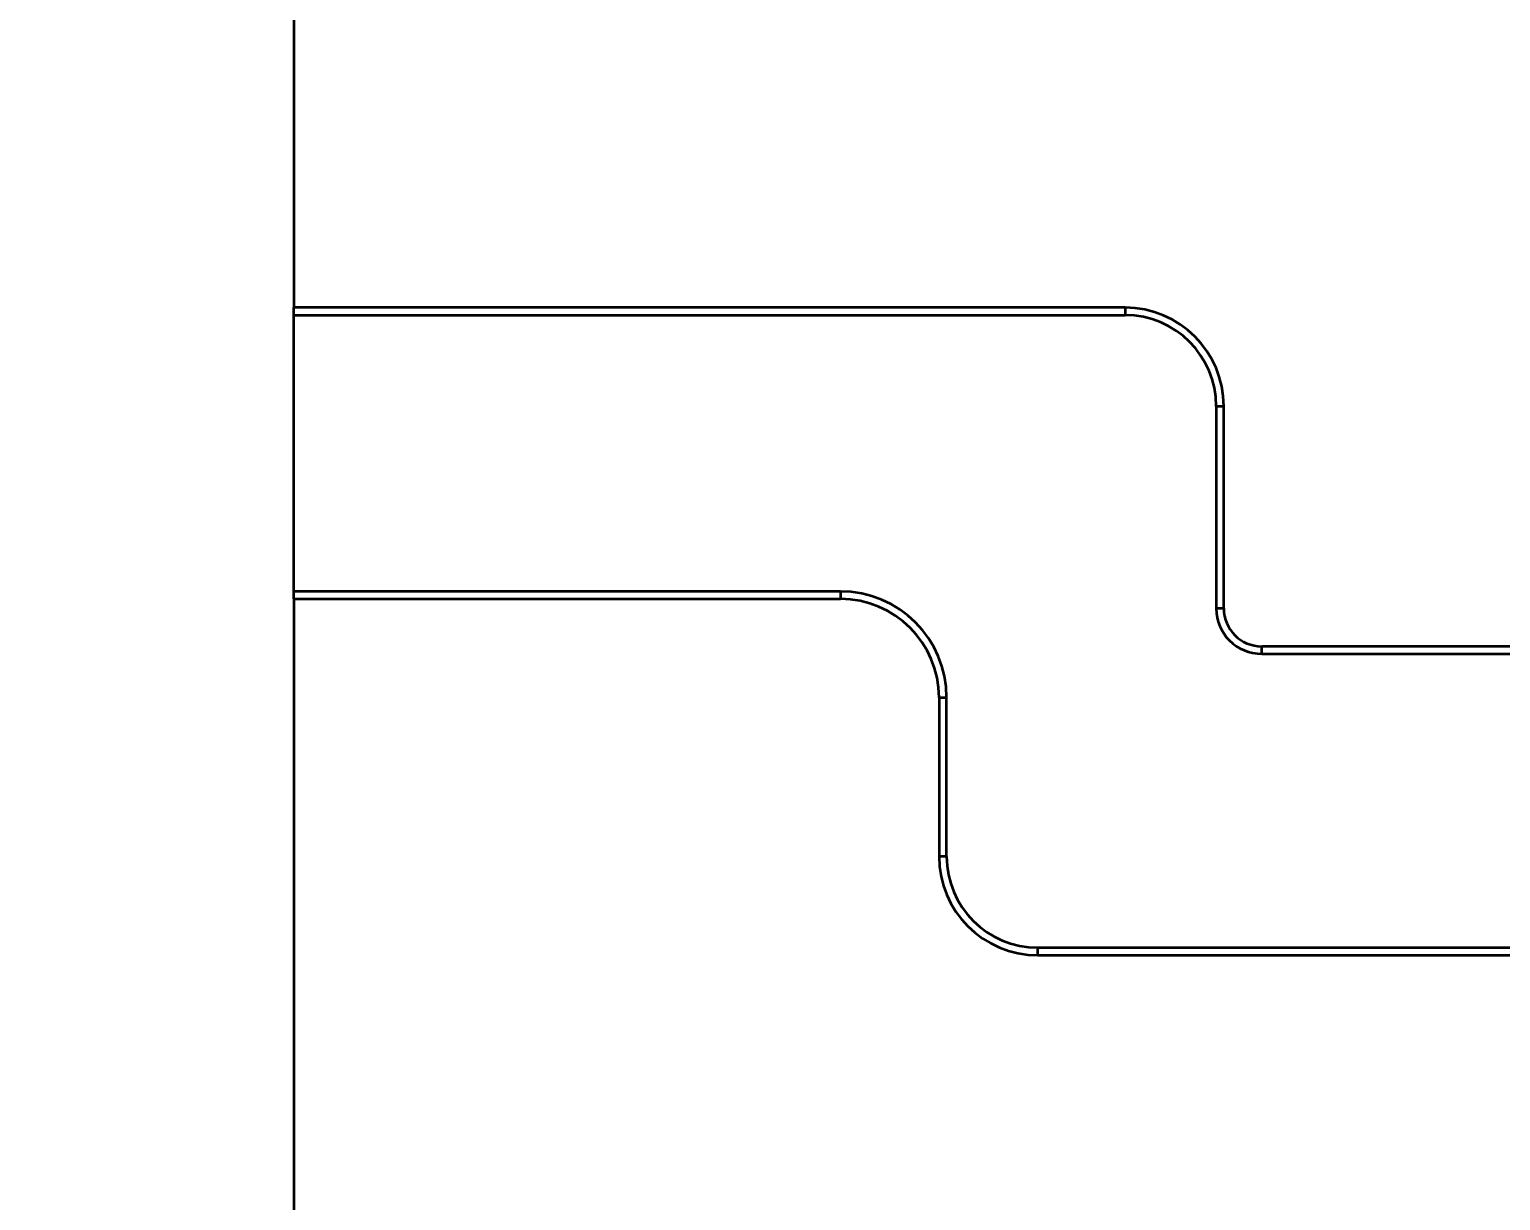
# Model space of a CAD drawing. Header units: millimetres. Extents: x -742 to 742, y -525 to 525.
# Drawn here: x -488.8 to -411.3, y 10.8 to 72.6 of the extents above; entities that cross this region are included whole.
import ezdxf

# ---------------------------------------------------------------- set-up
doc = ezdxf.new("R2010")
doc.units = ezdxf.units.MM
doc.layers.get('0').update_dxf_attribs({"lineweight": 18})
doc.layers.add('尺寸线层', color=3, linetype='Continuous', lineweight=18)
doc.layers.add('粗实线层', color=7, linetype='Continuous', lineweight=35)
doc.styles.add('标准', font='', dxfattribs={"width": 0.667})
doc.styles.get('标准').set_extended_font_data('宋体')
doc.dimstyles.new('标准', dxfattribs={"dimscale": 3, "dimtxt": 3.5, "dimasz": 4, "dimexe": 2, "dimexo": 0, "dimtad": 1, "dimdsep": 46, "dimtxsty": '标准', "dimblk": '_CAXARROW', "dimcen": 0, "dimdle": 6, "dimazin": 2, "dimtfac": 0.707107, "dimtdec": 3, "dimtmove": 2, "dimatfit": 3, "dimfxl": 1, "dimfrac": 2, "dimtolj": 1, "dimarcsym": 1})

# ---------------------------------------------------------------- blocks, each defined once
blk = doc.blocks.new('*X10')
at = {"layer": '尺寸线层', "color": 0, "lineweight": 18}
blk.add_line((-474.916, -11.807), (-474.916, -103.314), dxfattribs=at)
at = {"layer": '尺寸线层', "color": 0, "lineweight": 18, "insert": (-481.954, -93.015), "char_height": 10.5, "width": 41.19614, "attachment_point": 5, "rotation": 90, "line_spacing_factor": 1.15057, "style": '标准'}
blk.add_mtext('\\T1.1;-200', dxfattribs=at)
blk = doc.blocks.new('_CAXARROW')
blk.add_hatch(color=0).paths.add_polyline_path([(0, 0), (-1, 0.125), (-1, -0.125)], flags=0)

msp = doc.modelspace()

# ---------------------------------------------------------------- linework, layer by layer
at = {"layer": '粗实线层'}
for p, q in [((-474.916, 102.987), (-474.916, 57.897)), ((-474.916, 57.5), (-474.916, 57.897)), ((-431.116, 57.897), (-474.916, 57.897)), ((-474.916, 42.944), (-474.916, 57.5)), ((-474.916, 57.5), (-431.116, 57.5)), ((-431.116, 57.897), (-431.116, 57.5)), ((-426.313, 52.697), (-426.313, 42.047)), ((-426.313, 52.697), (-425.916, 52.697)), ((-425.916, 42.047), (-425.916, 52.697)), ((-474.916, 42.547), (-474.916, 42.944)), ((-446.116, 42.944), (-474.916, 42.944)), ((-446.116, 42.944), (-446.116, 42.547)), ((-474.916, 42.547), (-446.116, 42.547)), ((-474.916, 42.547), (-474.916, 5.641)), ((-425.916, 42.047), (-426.313, 42.047)), ((-423.916, 39.65), (-423.916, 40.047)), ((-406.19, 40.047), (-423.916, 40.047)), ((-423.916, 39.65), (-406.19, 39.65)), ((-440.916, 37.347), (-440.916, 28.974)), ((-440.916, 37.347), (-440.519, 37.347)), ((-440.519, 28.974), (-440.519, 37.347)), ((-440.519, 28.974), (-440.916, 28.974)), ((-400.718, 24.17), (-435.716, 24.17)), ((-435.716, 23.774), (-435.716, 24.17)), ((-435.716, 23.774), (-400.718, 23.774))]:
    msp.add_line(p, q, dxfattribs=at)
for centre, radius, start, end in [((-431.116, 52.697), 5.2, 0, 90), ((-431.116, 52.697), 4.803, 0, 90), ((-446.116, 37.347), 5.597, 0, 90), ((-446.116, 37.347), 5.2, 0, 90), ((-423.916, 42.047), 2.397, 180, 270), ((-423.916, 42.047), 2, 180, 270), ((-435.716, 28.974), 5.2, 180, 270), ((-435.716, 28.974), 4.803, 180, 270)]:
    msp.add_arc(centre, radius, start, end, dxfattribs=at)

# ---------------------------------------------------------------- dimensions: what is measured, and where the dimension line sits
at = {"layer": '尺寸线层', "lineweight": 18}
dim = msp.add_ordinate_dim(feature_location=(-474.916, -11.807), offset=(0, -81.207), dtype=1, origin=(-274.916, 148.193), dimstyle='标准', override={"dimsah": 1, "dimclre": 0, "dimtfill": 1, "dimtzin": 8}, dxfattribs=at)
dim.commit()
dim.dimension.update_dxf_attribs({"geometry": '*X10', "text_midpoint": (-481.954, -93.015)})

doc.saveas('drawing.dxf')
